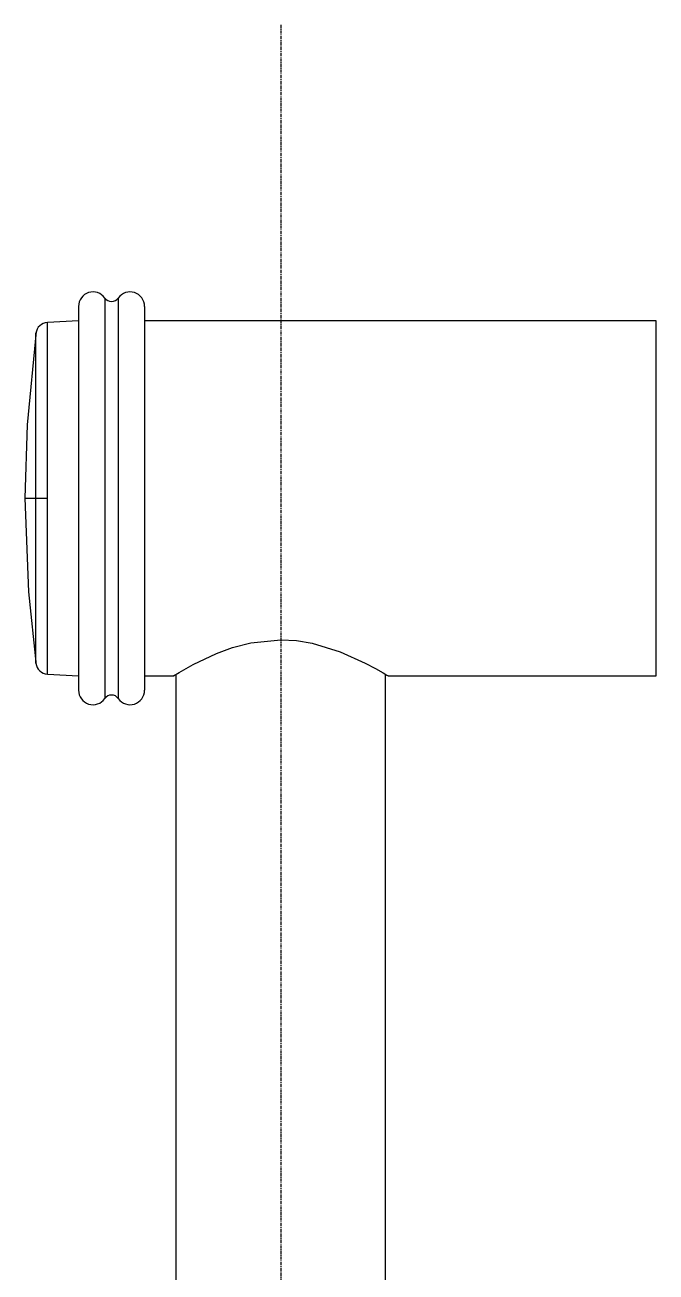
# Model space of a CAD drawing. Header units: inches. Extents: x 2 to 932, y -3 to 1338.
# Drawn here: x 695.2 to 771.7, y 818.3 to 969.3 of the extents above; entities that cross this region are included whole.
import ezdxf

# ---------------------------------------------------------------- set-up
doc = ezdxf.new("R2010")
doc.units = ezdxf.units.IN
doc.header["$MEASUREMENT"] = 0
doc.linetypes.add('CENTER', pattern=[0.6, 0.375, -0.075, 0.075, -0.075])

msp = doc.modelspace()

# ---------------------------------------------------------------- linework, layer by layer
at = {"color": 1, "linetype": 'CENTER'}
msp.add_line((726.244, 969.332), (726.244, 150.569), dxfattribs=at)
for p, q in [((701.744, 935.249), (701.744, 911.999)), ((701.744, 933.499), (697.983, 933.302)), ((771.744, 933.499), (709.744, 933.499)), ((771.744, 911.999), (771.744, 933.499)), ((701.744, 911.999), (701.744, 888.749)), ((709.744, 911.999), (709.744, 888.749)), ((771.744, 890.499), (771.744, 911.999)), ((697.983, 890.696), (701.744, 890.499)), ((709.744, 890.499), (713.275, 890.499)), ((713.544, 890.678), (713.544, 738.656)), ((738.944, 738.656), (738.944, 890.678)), ((739.213, 890.499), (771.744, 890.499))]:
    msp.add_line(p, q)
at = {"color": 2}
for p, q in [((704.926, 936.255), (704.926, 887.743)), ((706.562, 936.255), (706.562, 887.743)), ((697.983, 911.999), (697.983, 933.302)), ((697.983, 890.696), (697.983, 911.999))]:
    msp.add_line(p, q, dxfattribs=at)
at = {"flags": 128}
for points in [[(696.602, 932.202), (695.509, 920.912), (695.244, 911.999)], [(695.244, 911.999), (695.672, 900.66), (696.602, 891.797)], [(713.275, 890.518), (713.252, 890.504), (713.936, 890.91), (715.626, 891.85), (718.48, 893.197), (720.408, 893.907), (722.625, 894.496), (726.244, 894.875), (728.16, 894.768), (730.075, 894.451), (733.451, 893.42), (736.486, 892.046), (737.732, 891.378), (738.659, 890.848), (739.122, 890.573), (739.213, 890.518)]]:
    msp.add_lwpolyline(points, dxfattribs=at)
at = {"color": 2, "flags": 128}
msp.add_lwpolyline([(696.575, 911.999), (696.575, 913.913), (696.575, 915.876), (696.575, 917.603), (696.575, 919.238), (696.575, 920.565), (696.575, 921.987), (696.575, 923.094), (696.575, 924.676), (696.575, 925.426), (696.575, 925.788), (696.575, 925.878), (696.575, 925.9), (696.575, 925.911), (696.575, 925.912), (696.575, 925.912), (696.575, 925.912), (696.575, 925.912), (696.575, 925.912), (696.575, 925.912), (696.575, 925.942), (696.575, 926.199), (696.575, 927.02), (696.575, 928.258), (696.575, 929.309), (696.575, 929.88), (696.575, 930.407), (696.575, 931.089), (696.575, 931.604), (696.575, 931.882), (696.575, 931.998), (696.575, 931.987)], dxfattribs=at)
for centre, radius, start, end in [((703.494, 935.249), 1.75, 35.0968, 180), ((707.994, 935.249), 1.75, 0, 144.9032), ((705.744, 936.83), 1, 215.0968, 324.9032), ((698.062, 931.804), 1.5, 93.00633, 173.1071), ((698.062, 892.195), 1.5, 186.89102, 266.99555), ((703.494, 888.749), 1.75, 180, 324.9032), ((707.994, 888.749), 1.75, 215.0968, 0), ((705.744, 887.168), 1, 35.0968, 144.9032)]:
    msp.add_arc(centre, radius, start, end)
msp.add_open_spline([(709.744, 935.239), (709.744, 935.241), (709.744, 935.252), (709.744, 935.129), (709.744, 934.838), (709.744, 934.397), (709.744, 933.905), (709.744, 933.404), (709.744, 932.938), (709.744, 932.423), (709.744, 931.827), (709.744, 931.144), (709.744, 930.378), (709.744, 929.662), (709.744, 929.016), (709.744, 928.104), (709.744, 926.765), (709.744, 924.902), (709.744, 922.892), (709.744, 920.143), (709.744, 916.512), (709.744, 913.527), (709.744, 911.999)], degree=3, knots=[0, 0, 0, 0, 0.0159865, 0.0707254, 0.1255145, 0.1753089, 0.2251583, 0.2560696, 0.2869102, 0.3177528, 0.3486701, 0.3848001, 0.4208669, 0.4550278, 0.477544, 0.5001819, 0.5630231, 0.6257683, 0.6903802, 0.7550573, 0.8746528, 1, 1, 1, 1])
at = {"color": 2}
msp.add_open_spline([(695.244, 911.999), (695.244, 911.999), (695.694, 911.999), (696.575, 911.999)], degree=3, dxfattribs=at)
for points, knots in [([(696.575, 911.999), (696.596, 911.999), (696.645, 911.999), (696.802, 911.999), (696.912, 911.999), (697.177, 911.999), (697.333, 911.999), (697.656, 911.999), (697.824, 911.999), (697.983, 911.999)], [0, 0, 0, 0, 0.25, 0.25, 0.5, 0.5, 0.75, 0.75, 1, 1, 1, 1]), ([(696.575, 892.012), (696.575, 892.016), (696.575, 892.028), (696.575, 892.308), (696.575, 892.809), (696.575, 893.414), (696.575, 894.041), (696.575, 894.689), (696.575, 895.617), (696.575, 896.818), (696.575, 898.301), (696.575, 900.015), (696.575, 902.104), (696.575, 904.922), (696.575, 908.238), (696.575, 910.77), (696.575, 911.999)], [0, 0, 0, 0, 0.0485654, 0.1209263, 0.1877939, 0.2500635, 0.2916069, 0.3330517, 0.3812244, 0.4580425, 0.5200259, 0.5848401, 0.6724255, 0.7584083, 0.8827372, 1, 1, 1, 1])]:
    msp.add_open_spline(points, degree=3, knots=knots, dxfattribs=at)

doc.saveas('drawing.dxf')
